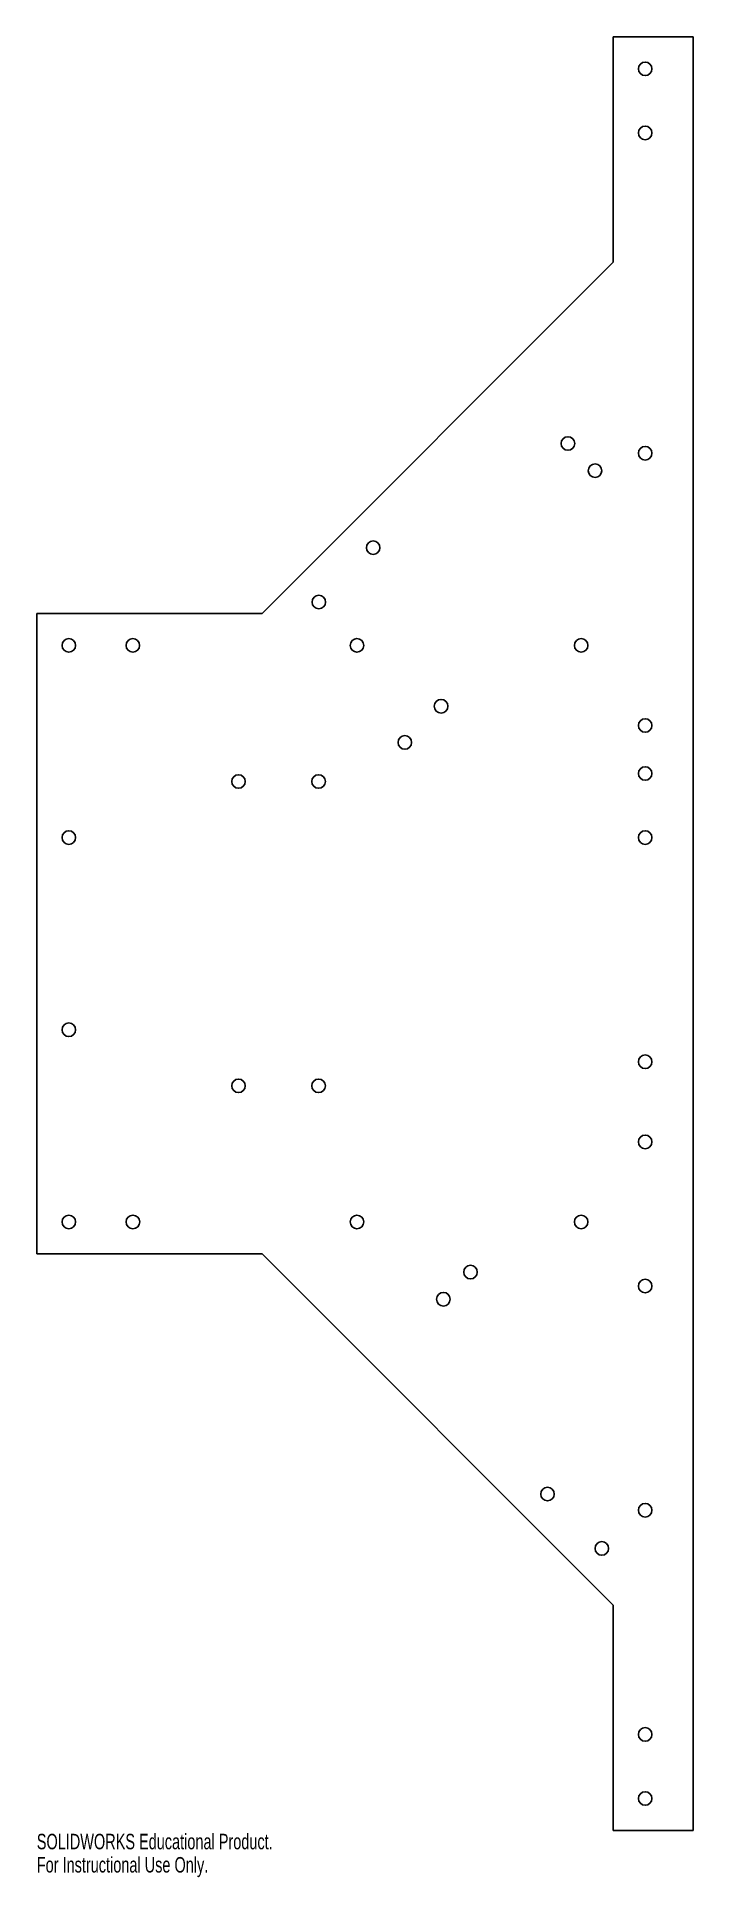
# Model space of a CAD drawing. Header units: millimetres. Extents: x -280 to -75, y -295 to 280.
import ezdxf

# ---------------------------------------------------------------- set-up
doc = ezdxf.new("R2010")
doc.units = ezdxf.units.MM
doc.styles.add('SLDTEXTSTYLE0', font='TXT', dxfattribs={"width": 0.7})

msp = doc.modelspace()

# ---------------------------------------------------------------- linework, layer by layer
at = {"color": 7, "linetype": 'Continuous', "lineweight": 25}
for p, q in [((-100, 280), (-100, 209.6)), ((-100, 280), (-75, 280)), ((-75, 280), (-75, -280)), ((-100, 209.6), (-209.6, 100)), ((-280, -100), (-280, 100)), ((-280, 100), (-209.6, 100)), ((-280, -100), (-209.6, -100)), ((-209.6, -100), (-100, -209.6)), ((-100, -280), (-100, -209.6)), ((-75, -280), (-100, -280))]:
    msp.add_line(p, q, dxfattribs=at)
for centre, radius in [((-90, 270), 2.12), ((-90, 250), 2.12), ((-114.14, 153.03), 2.12), ((-90, 150), 2.12), ((-105.66, 144.55), 2.13), ((-174.95, 120.51), 2.12), ((-191.92, 103.54), 2.12), ((-270, 90), 2.12), ((-250, 90), 2.12), ((-180, 90), 2.12), ((-110, 90), 2.12), ((-153.74, 71.01), 2.12), ((-90, 65), 2.12), ((-165.05, 59.7), 2.12), ((-90, 50), 2.12), ((-217, 47.5), 2.12), ((-192, 47.5), 2.12), ((-270, 30), 2.12), ((-90, 30), 2.13), ((-270, -30), 2.12), ((-90, -40), 2.13), ((-217, -47.5), 2.12), ((-192, -47.5), 2.12), ((-90, -65), 2.12), ((-270, -90), 2.12), ((-250, -90), 2.13), ((-180, -90), 2.12), ((-110, -90), 2.12), ((-144.55, -105.66), 2.12), ((-90, -110), 2.13), ((-153.03, -114.14), 2.13), ((-120.51, -174.95), 2.12), ((-90, -180), 2.12), ((-103.54, -191.92), 2.12), ((-90, -250), 2.12), ((-90, -270), 2.12)]:
    msp.add_circle(centre, radius, dxfattribs=at)

# ---------------------------------------------------------------- texts
at = {"color": 7, "linetype": 'Continuous', "char_height": 4.8336, "attachment_point": 1, "style": 'SLDTEXTSTYLE0'}
for s, insert in [('SOLIDWORKS Educational Product.', (-280, -281.02)), ('For Instructional Use Only.', (-280, -288.27))]:
    msp.add_mtext(s, dxfattribs=dict(at, insert=insert))

doc.saveas('drawing.dxf')
